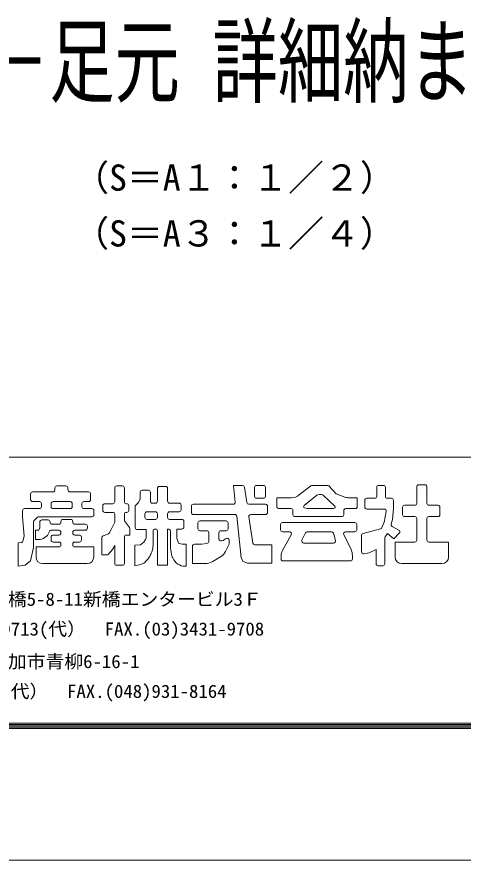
# Model space of a CAD drawing. Units: millimetres, scale not verified. Extents: x -1682 to 1682, y -1188 to 1188.
# Drawn here: x -901.1 to -701.8, y -1188 to -811.5 of the extents above; entities that cross this region are included whole.
import ezdxf
from ezdxf.enums import TextEntityAlignment as Align

# ---------------------------------------------------------------- set-up
doc = ezdxf.new("R2010")
doc.units = ezdxf.units.MM
doc.header["$LTSCALE"] = 8
for name, color, linetype, lineweight in [('0-0_0', 7, 'Continuous', 18), ('0-1_DEFPOINTS', 7, 'Continuous', 18), ('0-6_WAKU', 7, 'Continuous', 18)]:
    doc.layers.add(name, color=color, linetype=linetype, lineweight=lineweight)
doc.styles.add('ＭＳ ゴシック', font='')
doc.styles.get('ＭＳ ゴシック').set_extended_font_data('MS Gothic')

msp = doc.modelspace()

# ---------------------------------------------------------------- linework, layer by layer
at = {"layer": '0-0_0'}
for p, q in [((-718.866, -1020.409), (-721.674, -1020.409)), ((-884.981, -1023.551), (-894.06, -1023.551)), ((-884.093, -1021.787), (-884.093, -1022.663)), ((-879.191, -1020.899), (-883.205, -1020.899)), ((-878.303, -1022.663), (-878.303, -1021.787)), ((-869.059, -1023.551), (-877.415, -1023.551)), ((-857.416, -1021.78), (-857.416, -1027.959)), ((-853.961, -1020.892), (-856.528, -1020.892)), ((-853.073, -1027.959), (-853.073, -1021.78)), ((-846.077, -1023.708), (-846.077, -1026.737)), ((-842.382, -1022.82), (-845.189, -1022.82)), ((-841.494, -1027.718), (-841.494, -1023.708)), ((-838.358, -1022.021), (-838.358, -1027.718)), ((-834.662, -1021.133), (-837.47, -1021.133)), ((-833.774, -1027.718), (-833.774, -1022.021)), ((-798.4, -1028.328), (-799.407, -1021.411)), ((-794.934, -1021.538), (-794.934, -1025.548)), ((-790.997, -1020.65), (-794.046, -1020.65)), ((-790.109, -1025.548), (-790.109, -1021.538)), ((-774.984, -1024.915), (-769.846, -1020.843)), ((-769.295, -1020.65), (-762.51, -1020.65)), ((-761.862, -1020.931), (-758.507, -1024.507)), ((-740.414, -1021.538), (-740.414, -1025.548)), ((-737.442, -1020.65), (-739.526, -1020.65)), ((-736.554, -1025.548), (-736.554, -1021.538)), ((-722.562, -1021.297), (-722.562, -1028.682)), ((-717.978, -1028.682), (-717.978, -1021.297)), ((-894.948, -1024.439), (-894.948, -1027.002)), ((-894.06, -1027.89), (-891.012, -1027.89)), ((-884.893, -1027.89), (-877.261, -1027.89)), ((-871.143, -1027.89), (-869.059, -1027.89)), ((-868.171, -1027.002), (-868.171, -1024.439)), ((-794.046, -1026.436), (-790.997, -1026.436)), ((-772.84, -1029.636), (-767.077, -1025.069)), ((-766.158, -1024.749), (-765.129, -1024.749)), ((-764.109, -1025.156), (-759.115, -1029.91)), ((-758.507, -1024.507), (-754.631, -1025.863)), ((-749.098, -1026.195), (-752.677, -1026.195)), ((-749.098, -1030.128), (-749.098, -1026.195)), ((-745.721, -1027.324), (-745.721, -1030.369)), ((-741.302, -1026.436), (-744.833, -1026.436)), ((-733.823, -1026.436), (-735.666, -1026.436)), ((-891.012, -1031.024), (-897.679, -1031.024)), ((-890.124, -1028.778), (-890.124, -1030.136)), ((-885.781, -1030.136), (-885.781, -1028.778)), ((-877.261, -1031.024), (-884.893, -1031.024)), ((-876.373, -1028.778), (-876.373, -1030.136)), ((-872.031, -1030.136), (-872.031, -1028.778)), ((-867.611, -1031.024), (-871.143, -1031.024)), ((-862.723, -1029.735), (-862.723, -1031.816)), ((-858.304, -1028.847), (-861.835, -1028.847)), ((-852.031, -1028.847), (-852.185, -1028.847)), ((-851.143, -1031.816), (-851.143, -1029.735)), ((-848.249, -1029.811), (-848.249, -1039.53)), ((-839.246, -1028.606), (-840.606, -1028.606)), ((-828.631, -1028.606), (-832.886, -1028.606)), ((-827.743, -1031.575), (-827.743, -1029.494)), ((-823.159, -1029.976), (-823.159, -1032.78)), ((-804.446, -1029.088), (-822.271, -1029.088)), ((-790.032, -1029.088), (-797.522, -1029.088)), ((-789.144, -1032.78), (-789.144, -1029.976)), ((-784.155, -1031.016), (-778.694, -1031.016)), ((-772.648, -1030.665), (-771.519, -1031.016)), ((-771.519, -1031.016), (-759.709, -1031.016)), ((-759.347, -1030.904), (-759.709, -1031.016)), ((-754.241, -1031.016), (-749.986, -1031.016)), ((-744.833, -1031.257), (-737.085, -1031.257)), ((-733.418, -1035.837), (-732.935, -1031.016)), ((-728.834, -1030.458), (-728.834, -1033.744)), ((-723.45, -1029.57), (-727.946, -1029.57)), ((-713.076, -1029.57), (-717.09, -1029.57)), ((-712.188, -1033.744), (-712.188, -1030.458)), ((-898.567, -1031.912), (-898.567, -1034.64)), ((-891.831, -1034.9), (-893.482, -1036.549)), ((-867.611, -1034.64), (-891.203, -1034.64)), ((-866.723, -1033.752), (-866.723, -1031.912)), ((-861.835, -1032.704), (-858.304, -1032.704)), ((-857.416, -1033.592), (-857.416, -1037.043)), ((-853.073, -1036.561), (-853.073, -1033.592)), ((-852.185, -1032.704), (-852.031, -1032.704)), ((-843.906, -1034.949), (-843.906, -1033.351)), ((-843.018, -1032.463), (-839.246, -1032.463)), ((-838.358, -1033.351), (-838.358, -1034.949)), ((-833.774, -1034.949), (-833.774, -1033.351)), ((-832.886, -1032.463), (-828.631, -1032.463)), ((-822.271, -1033.668), (-803.782, -1033.668)), ((-802.898, -1034.464), (-800.965, -1052.953)), ((-795.769, -1046.407), (-797.475, -1034.684)), ((-796.596, -1033.668), (-790.032, -1033.668)), ((-777.806, -1031.904), (-777.806, -1033.744)), ((-776.918, -1034.632), (-756.017, -1034.632)), ((-755.129, -1033.744), (-755.129, -1031.904)), ((-737.036, -1037.043), (-736.21, -1032.298)), ((-727.946, -1034.632), (-723.45, -1034.632)), ((-717.09, -1034.632), (-713.076, -1034.632)), ((-890.847, -1036.974), (-890.847, -1039.702)), ((-887.152, -1036.086), (-889.959, -1036.086)), ((-886.264, -1037.127), (-886.264, -1036.974)), ((-882.327, -1038.015), (-885.376, -1038.015)), ((-881.439, -1036.733), (-881.439, -1037.127)), ((-877.02, -1035.845), (-880.551, -1035.845)), ((-876.132, -1037.127), (-876.132, -1036.733)), ((-870.506, -1038.015), (-875.244, -1038.015)), ((-869.618, -1039.778), (-869.618, -1038.903)), ((-859.104, -1040.659), (-857.416, -1037.043)), ((-853.073, -1036.561), (-850.845, -1039.455)), ((-839.246, -1035.837), (-843.018, -1035.837)), ((-827.425, -1035.837), (-832.886, -1035.837)), ((-826.537, -1039.289), (-826.537, -1036.725)), ((-820.265, -1037.449), (-820.265, -1040.012)), ((-807.643, -1036.561), (-819.377, -1036.561)), ((-806.755, -1040.012), (-806.755, -1037.449)), ((-783.355, -1038.172), (-783.355, -1040.494)), ((-750.228, -1037.284), (-782.467, -1037.284)), ((-749.34, -1040.494), (-749.34, -1038.172)), ((-738.076, -1039.537), (-737.036, -1037.043)), ((-733.418, -1035.837), (-733.972, -1038.053)), ((-733.524, -1039.055), (-730.585, -1040.601)), ((-722.562, -1035.52), (-722.562, -1045.074)), ((-717.978, -1045.074), (-717.978, -1035.52)), ((-887.47, -1043.077), (-886.595, -1041.182)), ((-885.789, -1040.666), (-882.327, -1040.666)), ((-882.327, -1042.836), (-884.893, -1042.836)), ((-881.439, -1041.554), (-881.439, -1041.948)), ((-876.132, -1041.948), (-876.132, -1041.554)), ((-875.244, -1040.666), (-870.506, -1040.666)), ((-873.16, -1042.836), (-875.244, -1042.836)), ((-862.578, -1043.118), (-860.405, -1042.449)), ((-859.895, -1042.041), (-859.104, -1040.659)), ((-847.361, -1040.418), (-843.424, -1040.418)), ((-843.424, -1040.418), (-843.424, -1044.114)), ((-840.288, -1047.472), (-840.288, -1041.065)), ((-839.4, -1040.177), (-839.246, -1040.177)), ((-838.358, -1041.065), (-838.358, -1056.328)), ((-833.774, -1040.177), (-833.697, -1040.177)), ((-833.774, -1056.328), (-833.774, -1040.177)), ((-832.513, -1041.065), (-832.513, -1048.382)), ((-829.673, -1044.275), (-829.673, -1040.177)), ((-829.673, -1040.177), (-827.425, -1040.177)), ((-819.377, -1040.9), (-816.328, -1040.9)), ((-815.44, -1041.788), (-815.44, -1045.738)), ((-810.856, -1044.572), (-810.856, -1041.788)), ((-809.968, -1040.9), (-807.643, -1040.9)), ((-782.467, -1041.382), (-779.327, -1041.382)), ((-778.554, -1042.706), (-782.349, -1049.429)), ((-772.257, -1041.888), (-773.823, -1045.174)), ((-771.456, -1041.382), (-760.624, -1041.382)), ((-758.83, -1045.312), (-759.77, -1042.026)), ((-751.87, -1049.313), (-755.118, -1042.659)), ((-754.32, -1041.382), (-750.228, -1041.382)), ((-746.506, -1042.172), (-742.585, -1041.141)), ((-742.585, -1041.141), (-738.658, -1040.051)), ((-736.631, -1043.671), (-735.545, -1042.142)), ((-892.777, -1044.764), (-890.656, -1044.764)), ((-888.84, -1044.142), (-887.47, -1043.077)), ((-885.781, -1043.724), (-885.781, -1045.082)), ((-884.893, -1045.97), (-882.327, -1045.97)), ((-875.244, -1045.97), (-873.16, -1045.97)), ((-872.272, -1045.082), (-872.272, -1043.724)), ((-863.205, -1051.748), (-863.205, -1043.966)), ((-853.073, -1055.44), (-853.073, -1043.716)), ((-829.673, -1044.275), (-828.949, -1046.444)), ((-828.949, -1046.444), (-827.261, -1046.926)), ((-818.576, -1046.926), (-816.213, -1046.618)), ((-773.022, -1046.444), (-759.684, -1046.444)), ((-747.168, -1043.031), (-747.168, -1050.408)), ((-736.795, -1055.681), (-736.795, -1044.185)), ((-732.211, -1045.962), (-732.211, -1052.645)), ((-723.45, -1045.962), (-732.211, -1045.962)), ((-708.329, -1045.962), (-717.09, -1045.962)), ((-708.329, -1052.645), (-708.329, -1045.962)), ((-892.536, -1048.139), (-892.536, -1052.652)), ((-882.327, -1048.139), (-892.536, -1048.139)), ((-881.439, -1046.858), (-881.439, -1047.251)), ((-876.132, -1047.251), (-876.132, -1046.858)), ((-866.723, -1048.139), (-875.244, -1048.139)), ((-866.723, -1052.652), (-866.723, -1048.139)), ((-860.287, -1051.454), (-858.381, -1049.337)), ((-858.381, -1049.337), (-857.416, -1047.529)), ((-857.416, -1047.529), (-857.416, -1055.44)), ((-848.49, -1056.569), (-848.49, -1047.408)), ((-827.261, -1046.926), (-825.572, -1046.926)), ((-825.572, -1046.926), (-825.572, -1056.81)), ((-822.677, -1047.814), (-822.677, -1055.605)), ((-818.576, -1046.926), (-821.789, -1046.926)), ((-787.214, -1047.167), (-794.89, -1047.167)), ((-787.214, -1055.364), (-787.214, -1047.167)), ((-743.791, -1050.783), (-740.655, -1049.337)), ((-740.655, -1049.337), (-740.655, -1055.681)), ((-863.205, -1051.748), (-860.947, -1051.748)), ((-810.195, -1052.635), (-813.858, -1054.788)), ((-800.965, -1052.953), (-800, -1054.64)), ((-783.113, -1052.339), (-783.113, -1053.511)), ((-751.27, -1053.511), (-751.27, -1051.91)), ((-746.094, -1051.277), (-743.791, -1050.783)), ((-889.576, -1055.612), (-869.683, -1055.612)), ((-856.528, -1056.328), (-853.961, -1056.328)), ((-848.49, -1056.569), (-845.873, -1056.058)), ((-838.358, -1056.328), (-833.774, -1056.328)), ((-825.572, -1056.81), (-825.924, -1056.81)), ((-822.677, -1055.605), (-816.858, -1055.605)), ((-782.225, -1054.399), (-752.158, -1054.399)), ((-739.767, -1056.569), (-737.683, -1056.569)), ((-729.251, -1055.605), (-711.289, -1055.605))]:
    msp.add_line(p, q, dxfattribs=at)
for points in [[(-800.286, -1020.65), (-804.343, -1020.65), (-803.563, -1028.107)], [(-848.249, -1029.811), (-846.801, -1028.364), (-846.077, -1026.737)], [(-778.661, -1026.195), (-785.043, -1026.195), (-785.043, -1030.128)], [(-732.959, -1031.257), (-732.935, -1031.257), (-732.935, -1027.324)], [(-898.476, -1045.634), (-897.843, -1043.318), (-898.567, -1034.64)], [(-893.742, -1037.177), (-893.742, -1048.38), (-894.948, -1054.407), (-897.361, -1056.335), (-900.497, -1056.783)], [(-892.777, -1044.764), (-892.777, -1040.666), (-891.33, -1040.666), (-890.847, -1039.582)], [(-850.661, -1039.997), (-850.661, -1042.828), (-852.185, -1042.828)], [(-730.348, -1041.991), (-732.694, -1044.516), (-735.545, -1042.142)], [(-900.497, -1056.783), (-900.497, -1046.287), (-898.862, -1046.154)], [(-848.49, -1047.408), (-845.836, -1047.167), (-844.389, -1045.962), (-843.665, -1044.757), (-843.424, -1044.114)], [(-809.765, -1045.436), (-808.926, -1045.239), (-807.637, -1044.419)], [(-806.273, -1045.168), (-806.273, -1046.926), (-807.901, -1050.181)], [(-800, -1054.64), (-798.07, -1055.364), (-787.214, -1055.364)]]:
    msp.add_lwpolyline(points, dxfattribs=at)
for centre, radius, start, end in [((-721.674, -1021.297), 0.888, 90, 180), ((-718.866, -1021.297), 0.888, 0, 90), ((-894.06, -1024.439), 0.888, 90, 180), ((-884.981, -1022.663), 0.888, 270, 0), ((-883.205, -1021.787), 0.888, 90, 180), ((-879.191, -1021.787), 0.888, 0, 90), ((-877.415, -1022.663), 0.888, 180, 270), ((-869.059, -1024.439), 0.888, 0, 90), ((-856.528, -1021.78), 0.888, 90, 180), ((-853.961, -1021.78), 0.888, 0, 90), ((-845.189, -1023.708), 0.888, 90, 180), ((-842.382, -1023.708), 0.888, 0, 90), ((-837.47, -1022.021), 0.888, 90, 180), ((-834.662, -1022.021), 0.888, 0, 90), ((-800.286, -1021.538), 0.888, 8.28193, 90), ((-794.046, -1021.538), 0.888, 90, 180), ((-790.997, -1021.538), 0.888, 0, 90), ((-769.295, -1021.538), 0.888, 90, 128.39742), ((-762.51, -1021.538), 0.888, 43.17355, 90), ((-739.526, -1021.538), 0.888, 90, 180), ((-737.442, -1021.538), 0.888, 0, 90), ((-894.06, -1027.002), 0.888, 180, 270), ((-891.012, -1028.778), 0.888, 0, 90), ((-884.893, -1028.778), 0.888, 90, 180), ((-877.261, -1028.778), 0.888, 0, 90), ((-871.143, -1028.778), 0.888, 90, 180), ((-869.059, -1027.002), 0.888, 270, 0), ((-840.606, -1027.718), 0.888, 180, 270), ((-839.246, -1027.718), 0.888, 270, 0), ((-832.886, -1027.718), 0.888, 180, 270), ((-794.046, -1025.548), 0.888, 180, 270), ((-790.997, -1025.548), 0.888, 270, 0), ((-778.661, -1020.275), 5.92, 270, 308.39742), ((-766.158, -1026.229), 1.48, 90, 128.39742), ((-765.129, -1026.229), 1.48, 46.41835, 90), ((-752.677, -1020.275), 5.92, 250.72316, 270), ((-744.833, -1027.324), 0.888, 90, 180), ((-741.302, -1025.548), 0.888, 270, 0), ((-735.666, -1025.548), 0.888, 180, 270), ((-733.823, -1027.324), 0.888, 0, 90), ((-897.679, -1031.912), 0.888, 90, 180), ((-891.012, -1030.136), 0.888, 270, 0), ((-884.893, -1030.136), 0.888, 180, 270), ((-877.261, -1030.136), 0.888, 270, 0), ((-871.143, -1030.136), 0.888, 180, 270), ((-867.611, -1031.912), 0.888, 0, 90), ((-861.835, -1029.735), 0.888, 90, 180), ((-858.304, -1027.959), 0.888, 270, 0), ((-852.185, -1027.959), 0.888, 180, 270), ((-852.031, -1029.735), 0.888, 0, 90), ((-828.631, -1029.494), 0.888, 0, 90), ((-828.631, -1031.575), 0.888, 270, 0), ((-822.271, -1029.976), 0.888, 90, 180), ((-804.446, -1028.2), 0.888, 270, 5.96887), ((-797.522, -1028.2), 0.888, 188.28193, 270), ((-790.032, -1029.976), 0.888, 0, 90), ((-784.155, -1030.128), 0.888, 180, 270), ((-778.694, -1031.904), 0.888, 0, 90), ((-772.472, -1030.1), 0.592, 128.39742, 252.74028), ((-759.523, -1030.338), 0.592, 287.25972, 46.41835), ((-754.241, -1031.904), 0.888, 90, 180), ((-749.986, -1030.128), 0.888, 270, 0), ((-744.833, -1030.369), 0.888, 180, 270), ((-737.085, -1032.145), 0.888, 350.12702, 90), ((-727.946, -1030.458), 0.888, 90, 180), ((-723.45, -1028.682), 0.888, 270, 0), ((-717.09, -1028.682), 0.888, 180, 270), ((-713.076, -1030.458), 0.888, 0, 90), ((-891.203, -1035.528), 0.888, 90, 134.9788), ((-867.611, -1033.752), 0.888, 270, 0), ((-861.835, -1031.816), 0.888, 180, 270), ((-858.304, -1033.592), 0.888, 0, 90), ((-852.185, -1033.592), 0.888, 90, 180), ((-852.031, -1031.816), 0.888, 270, 0), ((-843.018, -1033.351), 0.888, 90, 180), ((-843.018, -1034.949), 0.888, 180, 270), ((-839.246, -1033.351), 0.888, 0, 90), ((-839.246, -1034.949), 0.888, 270, 0), ((-832.886, -1033.351), 0.888, 90, 180), ((-832.886, -1034.949), 0.888, 180, 270), ((-822.271, -1032.78), 0.888, 180, 270), ((-803.782, -1034.556), 0.888, 5.96887, 90), ((-796.596, -1034.556), 0.888, 90, 188.28193), ((-790.032, -1032.78), 0.888, 270, 0), ((-776.918, -1033.744), 0.888, 180, 270), ((-756.017, -1033.744), 0.888, 270, 0), ((-727.946, -1033.744), 0.888, 180, 270), ((-723.45, -1035.52), 0.888, 0, 90), ((-717.09, -1035.52), 0.888, 90, 180), ((-713.076, -1033.744), 0.888, 270, 0), ((-892.854, -1037.177), 0.888, 134.9788, 180), ((-889.959, -1036.974), 0.888, 90, 180), ((-887.152, -1036.974), 0.888, 0, 90), ((-885.376, -1037.127), 0.888, 180, 270), ((-882.327, -1037.127), 0.888, 270, 0), ((-880.551, -1036.733), 0.888, 90, 180), ((-877.02, -1036.733), 0.888, 0, 90), ((-875.244, -1037.127), 0.888, 180, 270), ((-870.506, -1038.903), 0.888, 0, 90), ((-827.425, -1036.725), 0.888, 0, 90), ((-819.377, -1037.449), 0.888, 90, 180), ((-807.643, -1037.449), 0.888, 0, 90), ((-782.467, -1038.172), 0.888, 90, 180), ((-750.228, -1038.172), 0.888, 0, 90), ((-733.111, -1038.269), 0.888, 165.95378, 242.25895), ((-885.789, -1041.554), 0.888, 90, 155.20872), ((-884.893, -1043.724), 0.888, 90, 180), ((-882.327, -1041.554), 0.888, 0, 90), ((-882.327, -1041.948), 0.888, 270, 0), ((-875.244, -1041.554), 0.888, 90, 180), ((-875.244, -1041.948), 0.888, 180, 270), ((-873.16, -1043.724), 0.888, 0, 90), ((-870.506, -1039.778), 0.888, 270, 0), ((-860.666, -1041.601), 0.888, 287.09081, 330.23681), ((-852.185, -1043.716), 0.888, 90, 180), ((-851.549, -1039.997), 0.888, 0, 37.58908), ((-847.361, -1039.53), 0.888, 180, 270), ((-839.4, -1041.065), 0.888, 90, 180), ((-839.246, -1041.065), 0.888, 0, 90), ((-833.659, -1041.359), 1.183, 14.39982, 91.86038), ((-827.425, -1039.289), 0.888, 270, 0), ((-819.377, -1040.012), 0.888, 180, 270), ((-816.328, -1041.788), 0.888, 0, 90), ((-809.968, -1041.788), 0.888, 90, 180), ((-807.643, -1040.012), 0.888, 270, 0), ((-782.467, -1040.494), 0.888, 180, 270), ((-779.327, -1042.27), 0.888, 330.5544, 90), ((-771.456, -1042.27), 0.888, 90, 154.5202), ((-760.624, -1042.27), 0.888, 15.9566, 90), ((-754.32, -1042.27), 0.888, 90, 206.02005), ((-750.228, -1040.494), 0.888, 270, 0), ((-746.28, -1043.031), 0.888, 104.73314, 180), ((-738.896, -1039.195), 0.888, 285.51317, 337.36507), ((-730.998, -1041.387), 0.888, 317.09995, 62.25895), ((-899.332, -1045.401), 0.888, 301.98631, 344.73412), ((-890.656, -1041.804), 2.96, 270, 307.85445), ((-884.893, -1045.082), 0.888, 180, 270), ((-882.327, -1046.858), 0.888, 0, 90), ((-875.244, -1046.858), 0.888, 90, 180), ((-873.16, -1045.082), 0.888, 270, 0), ((-862.317, -1043.966), 0.888, 107.09081, 180), ((-816.328, -1045.738), 0.888, 277.42598, 0), ((-809.968, -1044.572), 0.888, 180, 283.23108), ((-807.161, -1045.168), 0.888, 0, 122.452), ((-794.89, -1046.279), 0.888, 188.28193, 270), ((-773.022, -1045.556), 0.888, 154.5202, 270), ((-759.684, -1045.556), 0.888, 270, 15.9566), ((-735.907, -1044.185), 0.888, 144.61752, 180), ((-723.45, -1045.074), 0.888, 270, 0), ((-717.09, -1045.074), 0.888, 180, 270), ((-882.327, -1047.251), 0.888, 270, 0), ((-875.244, -1047.251), 0.888, 180, 270), ((-874.381, -1035.389), 36.745, 332.46928, 335.95566), ((-845.161, -1048.426), 4.749, 335.95566, 349.46625), ((-853.061, -1046.957), 12.784, 349.46625, 357.68846), ((-917.762, -1062.647), 86.434, 8.79637, 9.49979), ((-872.265, -1055.607), 40.396, 7.76743, 8.79637), ((-938.257, -1064.608), 106.998, 7.41893, 7.76743), ((-821.789, -1047.814), 0.888, 90, 180), ((-813.195, -1047.532), 5.92, 300.44702, 333.41799), ((-777.193, -1052.339), 5.92, 150.5544, 180), ((-757.19, -1051.91), 5.92, 0, 26.02005), ((-746.28, -1050.408), 0.888, 180, 282.08606), ((-889.576, -1052.652), 2.96, 180, 270), ((-869.683, -1052.652), 2.96, 270, 0), ((-860.947, -1050.86), 0.888, 270, 317.99171), ((-865.457, -1033.398), 30.475, 315.74045, 318.34536), ((-847.847, -1049.063), 6.906, 318.34536, 323.81916), ((-847.099, -1049.61), 5.979, 323.81916, 332.46928), ((-741.724, -1039.017), 91.193, 187.41893, 187.79643), ((-829.271, -1051.004), 2.829, 187.79643, 201.01969), ((-824.381, -1049.125), 8.068, 201.01969, 208.83855), ((-825.924, -1050.89), 5.92, 201.05173, 270), ((-782.225, -1053.511), 0.888, 180, 270), ((-752.158, -1053.511), 0.888, 270, 0), ((-729.251, -1052.645), 2.96, 180, 270), ((-711.289, -1052.645), 2.96, 270, 0), ((-856.528, -1055.44), 0.888, 180, 270), ((-853.961, -1055.44), 0.888, 270, 0), ((-849.616, -1047.028), 9.775, 292.51707, 301.83006), ((-846.778, -1051.6), 4.393, 301.83006, 315.74045), ((-816.858, -1049.685), 5.92, 270, 300.44702), ((-739.767, -1055.681), 0.888, 180, 270), ((-737.683, -1055.681), 0.888, 270, 0)]:
    msp.add_arc(centre, radius, start, end, dxfattribs=at)
at = {"layer": '0-1_DEFPOINTS', "color": 5}
msp.add_line((-1682, -1188), (1682, -1188), dxfattribs=at)
at = {"layer": '0-6_WAKU'}
for p, q in [((-1602, -1008), (1598, -1008)), ((-1603.2, -1129.2), (1599.2, -1129.2)), ((-1602.6, -1128.6), (1598.6, -1128.6)), ((-1602, -1128), (1598, -1128)), ((-1601.4, -1127.4), (1597.4, -1127.4)), ((-1600.8, -1126.8), (1596.8, -1126.8))]:
    msp.add_line(p, q, dxfattribs=at)

# ---------------------------------------------------------------- texts
at = {"layer": '0-0_0', "style": 'ＭＳ ゴシック'}
for s, height, width, p in [('支柱－足元 詳細納まり断面', 30.55, 0.7, (-974.124, -855.71)), ('本社〒105-0004東京都港区新橋5-8-11新橋エンタービル3Ｆ', 5.865, 1.05, (-1014.22, -1076.188)), ('TEL.東京(03)3431-9713(代）  FAX.(03)3431-9708', 5.865, 1.05, (-979.273, -1089.478)), ('関東支店〒340-0002埼玉県草加市青柳6-16-1', 5.865, 1.05, (-1014.22, -1104.012)), ('TEL.(048)932-3853(代）  FAX.(048)931-8164', 5.865, 1.05, (-979.273, -1117.302))]:
    msp.add_text(s, height=height, dxfattribs=dict(at, width=width)).set_placement(p, align=Align.BOTTOM_LEFT)
for s, p in [('（S＝A１：１／２）', (-875.91, -892.62)), ('（S＝A３：１／４）', (-875.91, -917.528))]:
    msp.add_text(s, height=11.73, dxfattribs=at).set_placement(p, align=Align.BOTTOM_LEFT)

doc.saveas('drawing.dxf')
